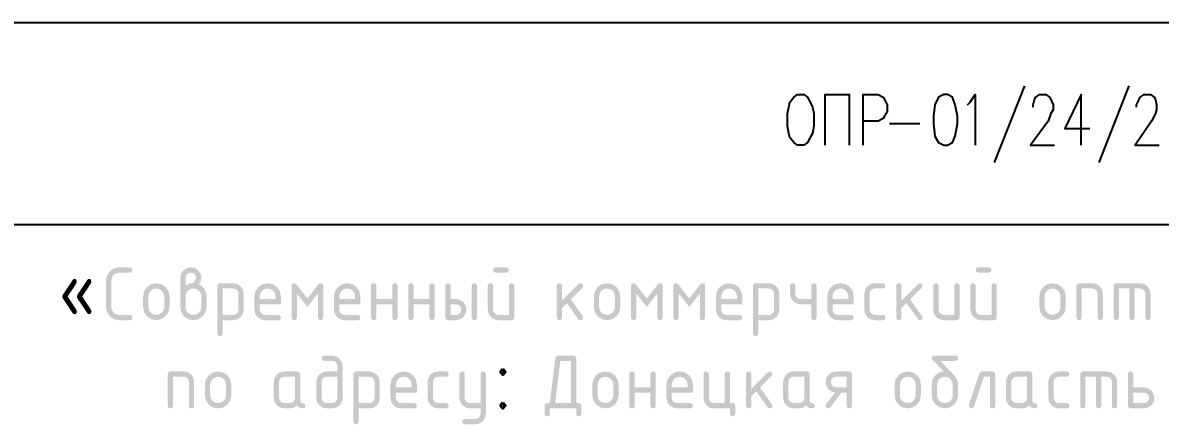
# Model space of a CAD drawing. Header units: millimetres. Extents: x 0 to 420, y 0 to 297.
# Drawn here: x 337.87 to 376.08, y 25.55 to 39.03 of the extents above; entities that cross this region are included whole.
import ezdxf

# ---------------------------------------------------------------- set-up
doc = ezdxf.new("R2010")
doc.units = ezdxf.units.MM
doc.layers.get('0').update_dxf_attribs({"linetype": 'CONTINUOUS'})
doc.styles.get("Standard").update_dxf_attribs({"font": 'STANDARD'})

msp = doc.modelspace()

# ---------------------------------------------------------------- hatches: boundary and pattern name
at = {"true_color": 0x000007}
for points in [[(341.462755, 30.814858), (341.529246, 30.792603), (341.551501, 30.726113), (341.529246, 30.659416), (341.462755, 30.637367), (341.107773, 30.637367), (340.973414, 30.604363), (340.877916, 30.505627), (340.842087, 30.37113), (340.842087, 29.484225), (340.861517, 29.382181), (340.919808, 29.29626), (341.005522, 29.237969), (341.107773, 29.218539), (341.462755, 29.218539), (341.529246, 29.196284), (341.551501, 29.129793), (341.529246, 29.063096), (341.462755, 29.041048), (341.107773, 29.041048), (340.937103, 29.073363), (340.794131, 29.170583), (340.696911, 29.313555), (340.664596, 29.484225), (340.664596, 30.37113), (340.696911, 30.541387), (340.794131, 30.684772), (340.937103, 30.782268), (341.107773, 30.814858)], [(347.430452, 29.484225), (347.07602, 29.938426), (347.07602, 29.129793), (347.053765, 29.063096), (346.987275, 29.041048), (346.920578, 29.063096), (346.898529, 29.129793), (346.898529, 30.193639), (346.920578, 30.260129), (346.987275, 30.282384), (347.031441, 30.268328), (347.07602, 30.22616), (347.430452, 29.771959), (347.785434, 30.22616), (347.829325, 30.268328), (347.873629, 30.282384), (347.940119, 30.260129), (347.962374, 30.193639), (347.962374, 29.129793), (347.940119, 29.063096), (347.873629, 29.041048), (347.807414, 29.063096), (347.785434, 29.129793), (347.785434, 29.938426)], [(349.749286, 29.57297), (349.749286, 29.129793), (349.72703, 29.063096), (349.66054, 29.041048), (349.593843, 29.063096), (349.571794, 29.129793), (349.571794, 30.193639), (349.593843, 30.260129), (349.66054, 30.282384), (349.72703, 30.260129), (349.749286, 30.193639), (349.749286, 29.750462), (350.281208, 29.750462), (350.281208, 30.193639), (350.303257, 30.260129), (350.369954, 30.282384), (350.436444, 30.260129), (350.4587, 30.193639), (350.4587, 29.129793), (350.436444, 29.063096), (350.369954, 29.041048), (350.303257, 29.063096), (350.281208, 29.129793), (350.281208, 29.57297)], [(350.996072, 29.57297), (350.996072, 29.129793), (350.973817, 29.063096), (350.907327, 29.041048), (350.84063, 29.063096), (350.818581, 29.129793), (350.818581, 30.193639), (350.84063, 30.260129), (350.907327, 30.282384), (350.973817, 30.260129), (350.996072, 30.193639), (350.996072, 29.750462), (351.527995, 29.750462), (351.527995, 30.193639), (351.550044, 30.260129), (351.616741, 30.282384), (351.683231, 30.260129), (351.705486, 30.193639), (351.705486, 29.129793), (351.683231, 29.063096), (351.616741, 29.041048), (351.550044, 29.063096), (351.527995, 29.129793), (351.527995, 29.57297)], [(355.985983, 29.699199), (356.543262, 30.257028), (356.606652, 30.282384), (356.673142, 30.260129), (356.695397, 30.193639), (356.668388, 30.131903), (356.278679, 29.742193), (356.677758, 29.181056), (356.695397, 29.12814), (356.673142, 29.062683), (356.606652, 29.041048), (356.564346, 29.05028), (356.532789, 29.07853), (356.150797, 29.614863), (355.985983, 29.449498), (355.985983, 29.129793), (355.963728, 29.063096), (355.897238, 29.041048), (355.830541, 29.063096), (355.808492, 29.129793), (355.808492, 30.193639), (355.830541, 30.260129), (355.897238, 30.282384), (355.963728, 30.260129), (355.985983, 30.193639)], [(358.833988, 29.484225), (358.479557, 29.938426), (358.479557, 29.129793), (358.457301, 29.063096), (358.390811, 29.041048), (358.324114, 29.063096), (358.302065, 29.129793), (358.302065, 30.193639), (358.324114, 30.260129), (358.390811, 30.282384), (358.434977, 30.268328), (358.479557, 30.22616), (358.833988, 29.771959), (359.188971, 30.22616), (359.232861, 30.268328), (359.277165, 30.282384), (359.343655, 30.260129), (359.365911, 30.193639), (359.365911, 29.129793), (359.343655, 29.063096), (359.277165, 29.041048), (359.21095, 29.063096), (359.188971, 29.129793), (359.188971, 29.938426)], [(360.260467, 29.484225), (359.906035, 29.938426), (359.906035, 29.129793), (359.88378, 29.063096), (359.81729, 29.041048), (359.750593, 29.063096), (359.728544, 29.129793), (359.728544, 30.193639), (359.750593, 30.260129), (359.81729, 30.282384), (359.861456, 30.268328), (359.906035, 30.22616), (360.260467, 29.771959), (360.615449, 30.22616), (360.65934, 30.268328), (360.703644, 30.282384), (360.770134, 30.260129), (360.792389, 30.193639), (360.792389, 29.129793), (360.770134, 29.063096), (360.703644, 29.041048), (360.637429, 29.063096), (360.615449, 29.129793), (360.615449, 29.938426)], [(364.535501, 30.193639), (364.535501, 29.129793), (364.513246, 29.063096), (364.446756, 29.041048), (364.380059, 29.063096), (364.35801, 29.129793), (364.35801, 29.57297), (364.003027, 29.57297), (363.86736, 29.598326), (363.752776, 29.674945), (363.674641, 29.787806), (363.648596, 29.921338), (363.648596, 30.193639), (363.670645, 30.260129), (363.737342, 30.282384), (363.803832, 30.260129), (363.826087, 30.193639), (363.826087, 29.927953), (363.839041, 29.860222), (363.878453, 29.802827), (363.935572, 29.763415), (364.003027, 29.750462), (364.35801, 29.750462), (364.35801, 30.193639), (364.380059, 30.260129), (364.446756, 30.282384), (364.513246, 30.260129)], [(366.319661, 29.927953), (366.319661, 29.39603), (366.332614, 29.3283), (366.372026, 29.270904), (366.429146, 29.231492), (366.496601, 29.218539), (366.762838, 29.218539), (366.829328, 29.196284), (366.851583, 29.129793), (366.829328, 29.063096), (366.762838, 29.041048), (366.496601, 29.041048), (366.359072, 29.066679), (366.244695, 29.143574), (366.167801, 29.25802), (366.142169, 29.39603), (366.142169, 29.927953), (366.167801, 30.065206), (366.244695, 30.179307), (366.359072, 30.256477), (366.496601, 30.282384), (366.762838, 30.282384), (366.829328, 30.260129), (366.851583, 30.193639), (366.829328, 30.127424), (366.762838, 30.105444), (366.496601, 30.105444), (366.427974, 30.092353), (366.370924, 30.05363), (366.332476, 29.996166)], [(367.38952, 29.699199), (367.946798, 30.257028), (368.010188, 30.282384), (368.076678, 30.260129), (368.098934, 30.193639), (368.071924, 30.131903), (367.682215, 29.742193), (368.081295, 29.181056), (368.098934, 29.12814), (368.076678, 29.062683), (368.010188, 29.041048), (367.967882, 29.05028), (367.936325, 29.07853), (367.554333, 29.614863), (367.38952, 29.449498), (367.38952, 29.129793), (367.367264, 29.063096), (367.300774, 29.041048), (367.234077, 29.063096), (367.212028, 29.129793), (367.212028, 30.193639), (367.234077, 30.260129), (367.300774, 30.282384), (367.367264, 30.260129), (367.38952, 30.193639)], [(369.34572, 30.193639), (369.34572, 29.129793), (369.323465, 29.063096), (369.256975, 29.041048), (368.813246, 29.041048), (368.675718, 29.066679), (368.561341, 29.143574), (368.484446, 29.25802), (368.458815, 29.39603), (368.458815, 30.193639), (368.480864, 30.260129), (368.547561, 30.282384), (368.614051, 30.260129), (368.636306, 30.193639), (368.636306, 29.39603), (368.64926, 29.3283), (368.688672, 29.270904), (368.745791, 29.231492), (368.813246, 29.218539), (369.168229, 29.218539), (369.168229, 30.193639), (369.190278, 30.260129), (369.256975, 30.282384), (369.323465, 30.260129)], [(373.269034, 29.129793), (373.269034, 30.193639), (373.291083, 30.260129), (373.35778, 30.282384), (373.800957, 30.282384), (373.937382, 30.256408), (374.052311, 30.178756), (374.129963, 30.06431), (374.155939, 29.927953), (374.155939, 29.129793), (374.133684, 29.063096), (374.067194, 29.041048), (374.000497, 29.063096), (373.978448, 29.129793), (373.978448, 29.927953), (373.965632, 29.996855), (373.927185, 30.054181), (373.870065, 30.092628), (373.800957, 30.105444), (373.446525, 30.105444), (373.446525, 29.129793), (373.42427, 29.063096), (373.35778, 29.041048), (373.291083, 29.063096)], [(374.604566, 30.282384), (375.402726, 30.282384), (375.539083, 30.256408), (375.653529, 30.178756), (375.731181, 30.06431), (375.757157, 29.927953), (375.757157, 29.129793), (375.734902, 29.063096), (375.668412, 29.041048), (375.601715, 29.063096), (375.579666, 29.129793), (375.579666, 29.927953), (375.56685, 29.996855), (375.528403, 30.054181), (375.471352, 30.092628), (375.402726, 30.105444), (375.225235, 30.105444), (375.225235, 29.129793), (375.202979, 29.063096), (375.136489, 29.041048), (375.069792, 29.063096), (375.047743, 29.129793), (375.047743, 30.105444), (374.693312, 30.105444), (374.693312, 29.129793), (374.671057, 29.063096), (374.604566, 29.041048), (374.537869, 29.063096), (374.515821, 29.129793), (374.515821, 30.193639), (374.537869, 30.260129)], [(342.738994, 26.166333), (342.738994, 27.230178), (342.761043, 27.296669), (342.82774, 27.318924), (343.270917, 27.318924), (343.407343, 27.292948), (343.522271, 27.215296), (343.599924, 27.100849), (343.6259, 26.964493), (343.6259, 26.166333), (343.603644, 26.099636), (343.537154, 26.077587), (343.470457, 26.099636), (343.448408, 26.166333), (343.448408, 26.964493), (343.435593, 27.033395), (343.397145, 27.090721), (343.340026, 27.129168), (343.270917, 27.141984), (342.916486, 27.141984), (342.916486, 26.166333), (342.89423, 26.099636), (342.82774, 26.077587), (342.761043, 26.099636)], [(351.646757, 26.964493), (351.646757, 26.43257), (351.65971, 26.364839), (351.699122, 26.307444), (351.756242, 26.268032), (351.823697, 26.255079), (352.089934, 26.255079), (352.156424, 26.232823), (352.178679, 26.166333), (352.156424, 26.099636), (352.089934, 26.077587), (351.823697, 26.077587), (351.686168, 26.103219), (351.571791, 26.180113), (351.494897, 26.294559), (351.469265, 26.43257), (351.469265, 26.964493), (351.494897, 27.101745), (351.571791, 27.215847), (351.686168, 27.293017), (351.823697, 27.318924), (352.089934, 27.318924), (352.156424, 27.296669), (352.178679, 27.230178), (352.156424, 27.163964), (352.089934, 27.141984), (351.823697, 27.141984), (351.75507, 27.128893), (351.69802, 27.09017), (351.659572, 27.032706)], [(353.248538, 25.89734), (353.248538, 26.077587), (352.893556, 26.077587), (352.756028, 26.103288), (352.64165, 26.180664), (352.564756, 26.295248), (352.539124, 26.43257), (352.539124, 27.230178), (352.561173, 27.296669), (352.62787, 27.318924), (352.69436, 27.296669), (352.716616, 27.230178), (352.716616, 26.43257), (352.729569, 26.364839), (352.768981, 26.307444), (352.826101, 26.268032), (352.893556, 26.255079), (353.248538, 26.255079), (353.248538, 27.230178), (353.270587, 27.296669), (353.337284, 27.318924), (353.403774, 27.296669), (353.42603, 27.230178), (353.42603, 25.900096), (353.400467, 25.763739), (353.324055, 25.649293), (353.210849, 25.571641), (353.074906, 25.545664), (352.716616, 25.545664), (352.649919, 25.56792), (352.62787, 25.63441), (352.654328, 25.696146), (352.716616, 25.722605), (353.071047, 25.722605), (353.140156, 25.735283), (353.197275, 25.772765), (353.235723, 25.828851)], [(358.424861, 26.60951), (358.424861, 26.166333), (358.402606, 26.099636), (358.336115, 26.077587), (358.269418, 26.099636), (358.24737, 26.166333), (358.24737, 27.230178), (358.269418, 27.296669), (358.336115, 27.318924), (358.402606, 27.296669), (358.424861, 27.230178), (358.424861, 26.787001), (358.956784, 26.787001), (358.956784, 27.230178), (358.978832, 27.296669), (359.045529, 27.318924), (359.11202, 27.296669), (359.134275, 27.230178), (359.134275, 26.166333), (359.11202, 26.099636), (359.045529, 26.077587), (358.978832, 26.099636), (358.956784, 26.166333), (358.956784, 26.60951)], [(361.716043, 26.255079), (361.782533, 26.232823), (361.804788, 26.166333), (361.804788, 25.900096), (361.782533, 25.833606), (361.716043, 25.81135), (361.649828, 25.833606), (361.627848, 25.900096), (361.627848, 26.077587), (361.095374, 26.077587), (360.957846, 26.103288), (360.843469, 26.180664), (360.766574, 26.295248), (360.740943, 26.43257), (360.740943, 27.230178), (360.762992, 27.296669), (360.829689, 27.318924), (360.896179, 27.296669), (360.918434, 27.230178), (360.918434, 26.43257), (360.931388, 26.364839), (360.9708, 26.307444), (361.027919, 26.268032), (361.095374, 26.255079), (361.450357, 26.255079), (361.450357, 27.230178), (361.472406, 27.296669), (361.539103, 27.318924), (361.605593, 27.296669), (361.627848, 27.230178), (361.627848, 26.255079)], [(362.344913, 26.735738), (362.902192, 27.293568), (362.965581, 27.318924), (363.032072, 27.296669), (363.054327, 27.230178), (363.027318, 27.168442), (362.637608, 26.778733), (363.036688, 26.217596), (363.054327, 26.164679), (363.032072, 26.099222), (362.965581, 26.077587), (362.923276, 26.08682), (362.891719, 26.11507), (362.509726, 26.651402), (362.344913, 26.486038), (362.344913, 26.166333), (362.322658, 26.099636), (362.256167, 26.077587), (362.18947, 26.099636), (362.167422, 26.166333), (362.167422, 27.230178), (362.18947, 27.296669), (362.256167, 27.318924), (362.322658, 27.296669), (362.344913, 27.230178)], [(370.094083, 27.318924), (370.449066, 27.318924), (370.515556, 27.296669), (370.537811, 27.230178), (370.537811, 26.166333), (370.515556, 26.099636), (370.449066, 26.077587), (370.382369, 26.099636), (370.36032, 26.166333), (370.36032, 27.141984), (370.157473, 27.141984), (369.822885, 26.138221), (369.79181, 26.092608), (369.739652, 26.077587), (369.672955, 26.09998), (369.650906, 26.167435), (369.654765, 26.194445), (370.005337, 27.246715), (370.039582, 27.300803)], [(372.501663, 26.964493), (372.501663, 26.43257), (372.514616, 26.364839), (372.554028, 26.307444), (372.611148, 26.268032), (372.678603, 26.255079), (372.94484, 26.255079), (373.01133, 26.232823), (373.033585, 26.166333), (373.01133, 26.099636), (372.94484, 26.077587), (372.678603, 26.077587), (372.541075, 26.103219), (372.426697, 26.180113), (372.349803, 26.294559), (372.324171, 26.43257), (372.324171, 26.964493), (372.349803, 27.101745), (372.426697, 27.215847), (372.541075, 27.293017), (372.678603, 27.318924), (372.94484, 27.318924), (373.01133, 27.296669), (373.033585, 27.230178), (373.01133, 27.163964), (372.94484, 27.141984), (372.678603, 27.141984), (372.609976, 27.128893), (372.552926, 27.09017), (372.514478, 27.032706)], [(373.482776, 27.318924), (374.280936, 27.318924), (374.417293, 27.292948), (374.531739, 27.215296), (374.609391, 27.100849), (374.635367, 26.964493), (374.635367, 26.166333), (374.613112, 26.099636), (374.546622, 26.077587), (374.479925, 26.099636), (374.457876, 26.166333), (374.457876, 26.964493), (374.44506, 27.033395), (374.406613, 27.090721), (374.349562, 27.129168), (374.280936, 27.141984), (374.103444, 27.141984), (374.103444, 26.166333), (374.081189, 26.099636), (374.014699, 26.077587), (373.948002, 26.099636), (373.925953, 26.166333), (373.925953, 27.141984), (373.571522, 27.141984), (373.571522, 26.166333), (373.549266, 26.099636), (373.482776, 26.077587), (373.416079, 26.099636), (373.39403, 26.166333), (373.39403, 27.230178), (373.416079, 27.296669)]]:
    msp.add_hatch(color=0, dxfattribs=at).paths.add_polyline_path(points, flags=0)
h = msp.add_hatch(color=0, dxfattribs=at)
h.paths.add_polyline_path([(343.33566, 30.193639), (343.443561, 30.260129), (343.542366, 30.282384), (343.595214, 30.297749), (343.644341, 30.34412), (343.678585, 30.401998), (343.690092, 30.459876), (343.677276, 30.528984), (343.638829, 30.586104), (343.581709, 30.624551), (343.5126, 30.637367), (343.443974, 30.624276), (343.386923, 30.585553), (343.348476, 30.528089), (343.33566, 30.459876)], flags=0)
h.paths.add_polyline_path([(343.778837, 30.246004), (343.88846, 30.179789), (343.972865, 30.083396), (344.026953, 29.966469), (344.045074, 29.839207), (344.045074, 29.484225), (344.012484, 29.313072), (343.914988, 29.170032), (343.771603, 29.073294), (343.601346, 29.041048), (343.430194, 29.073363), (343.287153, 29.170583), (343.190415, 29.313555), (343.158169, 29.484225), (343.158169, 30.459876), (343.183869, 30.597404), (343.261246, 30.711781), (343.375761, 30.788951), (343.5126, 30.814858), (343.650129, 30.788882), (343.764506, 30.71123), (343.841676, 30.596301), (343.867583, 30.459876), (343.845328, 30.339091)], flags=0)
h.paths.add_polyline_path([(343.867583, 29.484225), (343.867583, 29.839207), (343.848153, 29.941251), (343.789862, 30.027172), (343.703872, 30.085738), (343.601346, 30.105444), (343.498407, 30.085738), (343.41283, 30.027172), (343.354815, 29.941251), (343.33566, 29.839207), (343.33566, 29.484225), (343.354815, 29.381285), (343.41283, 29.295709), (343.498407, 29.237694), (343.601346, 29.218539), (343.703872, 29.237969), (343.789862, 29.29626), (343.848153, 29.382181)], flags=0)
h = msp.add_hatch(color=0, dxfattribs=at)
h.paths.add_polyline_path([(354.378752, 30.193639), (354.378752, 29.129793), (354.356496, 29.063096), (354.290006, 29.041048), (353.846278, 29.041048), (353.70875, 29.066679), (353.594372, 29.143574), (353.517478, 29.25802), (353.491846, 29.39603), (353.491846, 30.193639), (353.513895, 30.260129), (353.580592, 30.282384), (353.647082, 30.260129), (353.669338, 30.193639), (353.669338, 29.39603), (353.682291, 29.3283), (353.721703, 29.270904), (353.778823, 29.231492), (353.846278, 29.218539), (354.20126, 29.218539), (354.20126, 30.193639), (354.223309, 30.260129), (354.290006, 30.282384), (354.356496, 30.260129)], flags=0)
h.paths.add_polyline_path([(354.110861, 30.637367), (353.757532, 30.637367), (353.691317, 30.659416), (353.669338, 30.726113), (353.691317, 30.792603), (353.757532, 30.814858), (354.110861, 30.814858), (354.177351, 30.792603), (354.199607, 30.726113), (354.177351, 30.659416)], flags=0)
h = msp.add_hatch(color=0, dxfattribs=at)
h.paths.add_polyline_path([(370.592507, 30.193639), (370.592507, 29.129793), (370.570252, 29.063096), (370.503761, 29.041048), (370.060033, 29.041048), (369.922505, 29.066679), (369.808128, 29.143574), (369.731233, 29.25802), (369.705602, 29.39603), (369.705602, 30.193639), (369.72765, 30.260129), (369.794347, 30.282384), (369.860838, 30.260129), (369.883093, 30.193639), (369.883093, 29.39603), (369.896046, 29.3283), (369.935458, 29.270904), (369.992578, 29.231492), (370.060033, 29.218539), (370.415016, 29.218539), (370.415016, 30.193639), (370.437064, 30.260129), (370.503761, 30.282384), (370.570252, 30.260129)], flags=0)
h.paths.add_polyline_path([(370.324616, 30.637367), (369.971287, 30.637367), (369.905073, 30.659416), (369.883093, 30.726113), (369.905073, 30.792603), (369.971287, 30.814858), (370.324616, 30.814858), (370.391107, 30.792603), (370.413362, 30.726113), (370.391107, 30.659416)], flags=0)
h = msp.add_hatch(color=0, dxfattribs=at)
h.paths.add_polyline_path([(341.911382, 29.484225), (341.911382, 29.839207), (341.943697, 30.009464), (342.040918, 30.152849), (342.183889, 30.249863), (342.354559, 30.282384), (342.526676, 30.250207), (342.669855, 30.153951), (342.766111, 30.011255), (342.798288, 29.839207), (342.798288, 29.484225), (342.765697, 29.313555), (342.668201, 29.170583), (342.524816, 29.073363), (342.354559, 29.041048), (342.183889, 29.073363), (342.040918, 29.170583), (341.943697, 29.313555)], flags=0)
h.paths.add_polyline_path([(342.620796, 29.484225), (342.620796, 29.839207), (342.60109, 29.941251), (342.542524, 30.027172), (342.456603, 30.085738), (342.354559, 30.105444), (342.252309, 30.085738), (342.166595, 30.027172), (342.108304, 29.941251), (342.088874, 29.839207), (342.088874, 29.484225), (342.108028, 29.381285), (342.166044, 29.295709), (342.25162, 29.237694), (342.354559, 29.218539), (342.456603, 29.237969), (342.542524, 29.29626), (342.60109, 29.382181)], flags=0)
h = msp.add_hatch(color=0, dxfattribs=at)
h.paths.add_polyline_path([(344.404956, 30.193639), (344.427004, 30.260129), (344.493701, 30.282384), (344.936878, 30.282384), (345.074407, 30.256477), (345.188784, 30.179307), (345.265954, 30.065206), (345.291861, 29.927953), (345.291861, 29.39603), (345.265954, 29.258709), (345.188784, 29.144125), (345.074407, 29.066748), (344.936878, 29.041048), (344.582447, 29.041048), (344.582447, 28.59787), (344.560192, 28.53138), (344.493701, 28.509125), (344.427004, 28.53138), (344.404956, 28.59787)], flags=0)
h.paths.add_polyline_path([(344.582447, 30.105444), (344.582447, 29.218539), (344.936878, 29.218539), (345.005091, 29.231355), (345.062555, 29.269802), (345.101278, 29.327128), (345.11437, 29.39603), (345.11437, 29.927953), (345.101554, 29.996855), (345.063107, 30.054181), (345.005987, 30.092628), (344.936878, 30.105444)], flags=0)
h = msp.add_hatch(color=0, dxfattribs=at)
h.paths.add_polyline_path([(346.094919, 30.105444), (345.992669, 30.085738), (345.906955, 30.027172), (345.848664, 29.941251), (345.829234, 29.839207), (345.829234, 29.750462), (346.361156, 29.750462), (346.361156, 29.839207), (346.34145, 29.941251), (346.282884, 30.027172), (346.196963, 30.085738)], flags=0)
h.paths.add_polyline_path([(345.829234, 29.57297), (345.829234, 29.39603), (345.842187, 29.3283), (345.881599, 29.270904), (345.938719, 29.231492), (346.006174, 29.218539), (346.449902, 29.218539), (346.516392, 29.196284), (346.538648, 29.129793), (346.516392, 29.063096), (346.449902, 29.041048), (346.006174, 29.041048), (345.868645, 29.066679), (345.754268, 29.143574), (345.677374, 29.25802), (345.651742, 29.39603), (345.651742, 29.839207), (345.684057, 30.009464), (345.781278, 30.152849), (345.924249, 30.249863), (346.094919, 30.282384), (346.267036, 30.250207), (346.410215, 30.153951), (346.50647, 30.011255), (346.538648, 29.839207), (346.538648, 29.57297)], flags=0)
h = msp.add_hatch(color=0, dxfattribs=at)
h.paths.add_polyline_path([(348.768185, 30.105444), (348.665934, 30.085738), (348.58022, 30.027172), (348.521929, 29.941251), (348.502499, 29.839207), (348.502499, 29.750462), (349.034422, 29.750462), (349.034422, 29.839207), (349.014716, 29.941251), (348.956149, 30.027172), (348.870228, 30.085738)], flags=0)
h.paths.add_polyline_path([(348.502499, 29.57297), (348.502499, 29.39603), (348.515453, 29.3283), (348.554864, 29.270904), (348.611984, 29.231492), (348.679439, 29.218539), (349.123167, 29.218539), (349.189658, 29.196284), (349.211913, 29.129793), (349.189658, 29.063096), (349.123167, 29.041048), (348.679439, 29.041048), (348.541911, 29.066679), (348.427534, 29.143574), (348.350639, 29.25802), (348.325008, 29.39603), (348.325008, 29.839207), (348.357323, 30.009464), (348.454543, 30.152849), (348.597515, 30.249863), (348.768185, 30.282384), (348.940302, 30.250207), (349.08348, 30.153951), (349.179736, 30.011255), (349.211913, 29.839207), (349.211913, 29.57297)], flags=0)
h = msp.add_hatch(color=0, dxfattribs=at)
h.paths.add_polyline_path([(352.774782, 29.39603), (352.748875, 29.25802), (352.671704, 29.143574), (352.557327, 29.066679), (352.419799, 29.041048), (352.154113, 29.041048), (352.087416, 29.063096), (352.065368, 29.129793), (352.065368, 30.193639), (352.087416, 30.260129), (352.154113, 30.282384), (352.220604, 30.260129), (352.242859, 30.193639), (352.242859, 29.750462), (352.419799, 29.750462), (352.557327, 29.724554), (352.671704, 29.647384), (352.748875, 29.533283)], flags=0)
h.paths.add_polyline_path([(352.59729, 29.39603), (352.584475, 29.464656), (352.546027, 29.521707), (352.488908, 29.560155), (352.419799, 29.57297), (352.242859, 29.57297), (352.242859, 29.218539), (352.419799, 29.218539), (352.488012, 29.231355), (352.545476, 29.269802), (352.584199, 29.327128)], flags=0)
h.paths.add_polyline_path([(352.952273, 30.193639), (352.974253, 30.260129), (353.040467, 30.282384), (353.106958, 30.260129), (353.129213, 30.193639), (353.129213, 29.129793), (353.106958, 29.063096), (353.040467, 29.041048), (352.974253, 29.063096), (352.952273, 29.129793)], flags=0)
h = msp.add_hatch(color=0, dxfattribs=at)
h.paths.add_polyline_path([(357.055279, 29.484225), (357.055279, 29.839207), (357.087594, 30.009464), (357.184814, 30.152849), (357.327786, 30.249863), (357.498456, 30.282384), (357.670573, 30.250207), (357.813751, 30.153951), (357.910007, 30.011255), (357.942184, 29.839207), (357.942184, 29.484225), (357.909593, 29.313555), (357.812097, 29.170583), (357.668712, 29.073363), (357.498456, 29.041048), (357.327786, 29.073363), (357.184814, 29.170583), (357.087594, 29.313555)], flags=0)
h.paths.add_polyline_path([(357.764693, 29.484225), (357.764693, 29.839207), (357.744987, 29.941251), (357.68642, 30.027172), (357.600499, 30.085738), (357.498456, 30.105444), (357.396205, 30.085738), (357.310491, 30.027172), (357.2522, 29.941251), (357.23277, 29.839207), (357.23277, 29.484225), (357.251925, 29.381285), (357.30994, 29.295709), (357.395516, 29.237694), (357.498456, 29.218539), (357.600499, 29.237969), (357.68642, 29.29626), (357.744987, 29.382181)], flags=0)
h = msp.add_hatch(color=0, dxfattribs=at)
h.paths.add_polyline_path([(361.5982, 30.105444), (361.495949, 30.085738), (361.410235, 30.027172), (361.351944, 29.941251), (361.332514, 29.839207), (361.332514, 29.750462), (361.864437, 29.750462), (361.864437, 29.839207), (361.844731, 29.941251), (361.786164, 30.027172), (361.700244, 30.085738)], flags=0)
h.paths.add_polyline_path([(361.332514, 29.57297), (361.332514, 29.39603), (361.345468, 29.3283), (361.384879, 29.270904), (361.441999, 29.231492), (361.509454, 29.218539), (361.953182, 29.218539), (362.019673, 29.196284), (362.041928, 29.129793), (362.019673, 29.063096), (361.953182, 29.041048), (361.509454, 29.041048), (361.371926, 29.066679), (361.257549, 29.143574), (361.180654, 29.25802), (361.155023, 29.39603), (361.155023, 29.839207), (361.187338, 30.009464), (361.284558, 30.152849), (361.42753, 30.249863), (361.5982, 30.282384), (361.770317, 30.250207), (361.913495, 30.153951), (362.009751, 30.011255), (362.041928, 29.839207), (362.041928, 29.57297)], flags=0)
h = msp.add_hatch(color=0, dxfattribs=at)
h.paths.add_polyline_path([(362.401809, 30.193639), (362.423858, 30.260129), (362.490555, 30.282384), (362.933732, 30.282384), (363.07126, 30.256477), (363.185637, 30.179307), (363.262808, 30.065206), (363.288715, 29.927953), (363.288715, 29.39603), (363.262808, 29.258709), (363.185637, 29.144125), (363.07126, 29.066748), (362.933732, 29.041048), (362.579301, 29.041048), (362.579301, 28.59787), (362.557045, 28.53138), (362.490555, 28.509125), (362.423858, 28.53138), (362.401809, 28.59787)], flags=0)
h.paths.add_polyline_path([(362.579301, 30.105444), (362.579301, 29.218539), (362.933732, 29.218539), (363.001945, 29.231355), (363.059409, 29.269802), (363.098132, 29.327128), (363.111223, 29.39603), (363.111223, 29.927953), (363.098408, 29.996855), (363.05996, 30.054181), (363.002841, 30.092628), (362.933732, 30.105444)], flags=0)
h = msp.add_hatch(color=0, dxfattribs=at)
h.paths.add_polyline_path([(365.33856, 30.105444), (365.236309, 30.085738), (365.150595, 30.027172), (365.092304, 29.941251), (365.072874, 29.839207), (365.072874, 29.750462), (365.604797, 29.750462), (365.604797, 29.839207), (365.585091, 29.941251), (365.526524, 30.027172), (365.440603, 30.085738)], flags=0)
h.paths.add_polyline_path([(365.072874, 29.57297), (365.072874, 29.39603), (365.085827, 29.3283), (365.125239, 29.270904), (365.182359, 29.231492), (365.249814, 29.218539), (365.693542, 29.218539), (365.760033, 29.196284), (365.782288, 29.129793), (365.760033, 29.063096), (365.693542, 29.041048), (365.249814, 29.041048), (365.112286, 29.066679), (364.997909, 29.143574), (364.921014, 29.25802), (364.895383, 29.39603), (364.895383, 29.839207), (364.927698, 30.009464), (365.024918, 30.152849), (365.16789, 30.249863), (365.33856, 30.282384), (365.510677, 30.250207), (365.653855, 30.153951), (365.750111, 30.011255), (365.782288, 29.839207), (365.782288, 29.57297)], flags=0)
h = msp.add_hatch(color=0, dxfattribs=at)
h.paths.add_polyline_path([(372.022247, 29.484225), (372.022247, 29.839207), (372.054562, 30.009464), (372.151783, 30.152849), (372.294754, 30.249863), (372.465424, 30.282384), (372.637541, 30.250207), (372.780719, 30.153951), (372.876975, 30.011255), (372.909153, 29.839207), (372.909153, 29.484225), (372.876562, 29.313555), (372.779066, 29.170583), (372.635681, 29.073363), (372.465424, 29.041048), (372.294754, 29.073363), (372.151783, 29.170583), (372.054562, 29.313555)], flags=0)
h.paths.add_polyline_path([(372.731661, 29.484225), (372.731661, 29.839207), (372.711955, 29.941251), (372.653389, 30.027172), (372.567468, 30.085738), (372.465424, 30.105444), (372.363174, 30.085738), (372.27746, 30.027172), (372.219169, 29.941251), (372.199739, 29.839207), (372.199739, 29.484225), (372.218893, 29.381285), (372.276909, 29.295709), (372.362485, 29.237694), (372.465424, 29.218539), (372.567468, 29.237969), (372.653389, 29.29626), (372.711955, 29.382181)], flags=0)
h = msp.add_hatch(color=0, dxfattribs=at)
h.paths.add_polyline_path([(348.615811, 27.496415), (348.615811, 26.43257), (348.589835, 26.294559), (348.512182, 26.180113), (348.397254, 26.103219), (348.260828, 26.077587), (348.083337, 26.077587), (347.945809, 26.103288), (347.831431, 26.180664), (347.754537, 26.295248), (347.728905, 26.43257), (347.728905, 26.964493), (347.754606, 27.101745), (347.831983, 27.215847), (347.946498, 27.293017), (348.083337, 27.318924), (348.438319, 27.318924), (348.438319, 27.496415), (348.425504, 27.565524), (348.387056, 27.622644), (348.329937, 27.661091), (348.260828, 27.673907), (347.994591, 27.673907), (347.928376, 27.695955), (347.906397, 27.762652), (347.928376, 27.829143), (347.994591, 27.851398), (348.260828, 27.851398), (348.398356, 27.825422), (348.512733, 27.74777), (348.589904, 27.632841)], flags=0)
h.paths.add_polyline_path([(348.438319, 26.43257), (348.438319, 27.141984), (348.083337, 27.141984), (348.01471, 27.128893), (347.95766, 27.09017), (347.919212, 27.032706), (347.906397, 26.964493), (347.906397, 26.43257), (347.91935, 26.364839), (347.958762, 26.307444), (348.015882, 26.268032), (348.083337, 26.255079), (348.260828, 26.255079), (348.329041, 26.267894), (348.386505, 26.306342), (348.425228, 26.363668)], flags=0)
h = msp.add_hatch(color=0, dxfattribs=at)
h.paths.add_polyline_path([(356.461022, 26.255079), (356.53709, 26.253563), (356.576777, 26.249566), (356.622942, 26.220559), (356.638514, 26.166333), (356.638514, 25.900096), (356.616258, 25.833606), (356.549768, 25.81135), (356.483071, 25.833606), (356.461022, 25.900096), (356.461022, 26.077587), (355.574668, 26.077587), (355.574668, 25.900096), (355.552413, 25.833606), (355.485922, 25.81135), (355.419225, 25.833606), (355.397177, 25.900096), (355.397177, 26.166333), (355.412542, 26.220559), (355.458913, 26.249566), (355.498187, 26.253563), (355.573014, 26.255079), (355.762632, 27.767613), (355.787024, 27.830383), (355.840354, 27.851398), (356.372277, 27.851398), (356.438767, 27.829143), (356.461022, 27.762652)], flags=0)
h.paths.add_polyline_path([(356.284082, 26.255079), (356.284082, 27.673907), (355.929099, 27.673907), (355.751608, 26.255079)], flags=0)
h = msp.add_hatch(color=0, dxfattribs=at)
h.paths.add_polyline_path([(369.291025, 26.875747), (369.291025, 26.520764), (369.258434, 26.350094), (369.160938, 26.207123), (369.017553, 26.109902), (368.847296, 26.077587), (368.676626, 26.109902), (368.533655, 26.207123), (368.436434, 26.350094), (368.404119, 26.520764), (368.404119, 26.875747), (368.418485, 27.000399), (368.461584, 27.107326), (368.533414, 27.19658), (368.633976, 27.268212), (368.725753, 27.306177), (368.810916, 27.318924), (368.421207, 27.708633), (368.404119, 27.760999), (368.426168, 27.828729), (368.492865, 27.851398), (369.203382, 27.851398), (369.269872, 27.829143), (369.292127, 27.762652), (369.269872, 27.695955), (369.203382, 27.673907), (368.699571, 27.673907), (369.145504, 27.204822), (369.254645, 27.045659)], flags=0)
h.paths.add_polyline_path([(369.113533, 26.520764), (369.113533, 26.875747), (369.093827, 26.977791), (369.035261, 27.063711), (368.94934, 27.122278), (368.847296, 27.141984), (368.745046, 27.122278), (368.659332, 27.063711), (368.601041, 26.977791), (368.581611, 26.875747), (368.581611, 26.520764), (368.600765, 26.417825), (368.658781, 26.332249), (368.744357, 26.274233), (368.847296, 26.255079), (368.94934, 26.274509), (369.035261, 26.3328), (369.093827, 26.418721)], flags=0)
h = msp.add_hatch(color=0, dxfattribs=at)
h.paths.add_polyline_path([(343.985781, 26.520764), (343.985781, 26.875747), (344.018096, 27.046004), (344.115317, 27.189388), (344.258288, 27.286402), (344.428958, 27.318924), (344.601075, 27.286747), (344.744253, 27.190491), (344.840509, 27.047795), (344.872686, 26.875747), (344.872686, 26.520764), (344.840096, 26.350094), (344.7426, 26.207123), (344.599215, 26.109902), (344.428958, 26.077587), (344.258288, 26.109902), (344.115317, 26.207123), (344.018096, 26.350094)], flags=0)
h.paths.add_polyline_path([(344.695195, 26.520764), (344.695195, 26.875747), (344.675489, 26.977791), (344.616922, 27.063711), (344.531002, 27.122278), (344.428958, 27.141984), (344.326708, 27.122278), (344.240994, 27.063711), (344.182703, 26.977791), (344.163272, 26.875747), (344.163272, 26.520764), (344.182427, 26.417825), (344.240442, 26.332249), (344.326019, 26.274233), (344.428958, 26.255079), (344.531002, 26.274509), (344.616922, 26.3328), (344.675489, 26.418721)], flags=0)
h = msp.add_hatch(color=0, dxfattribs=at)
h.paths.add_polyline_path([(347.011841, 27.141984), (346.656858, 27.141984), (346.588232, 27.128893), (346.531181, 27.09017), (346.492734, 27.032706), (346.479918, 26.964493), (346.479918, 26.43257), (346.492871, 26.364839), (346.532283, 26.307444), (346.589403, 26.268032), (346.656858, 26.255079), (346.834349, 26.255079), (346.902562, 26.267894), (346.960026, 26.306342), (346.998749, 26.363668), (347.011841, 26.43257)], flags=0)
h.paths.add_polyline_path([(347.366272, 26.166333), (347.344017, 26.099636), (347.277526, 26.077587), (347.164941, 26.101152), (347.074679, 26.171845), (346.96547, 26.101152), (346.834349, 26.077587), (346.656858, 26.077587), (346.51933, 26.103219), (346.404953, 26.180113), (346.328058, 26.294559), (346.302427, 26.43257), (346.302427, 26.964493), (346.328058, 27.101745), (346.404953, 27.215847), (346.51933, 27.293017), (346.656858, 27.318924), (347.100586, 27.318924), (347.167077, 27.296669), (347.189332, 27.230178), (347.189332, 26.343824), (347.211312, 26.277127), (347.277526, 26.255079), (347.344017, 26.232823)], flags=0)
h = msp.add_hatch(color=0, dxfattribs=at)
h.paths.add_polyline_path([(348.975692, 27.230178), (348.997741, 27.296669), (349.064438, 27.318924), (349.507615, 27.318924), (349.645143, 27.293017), (349.75952, 27.215847), (349.83669, 27.101745), (349.862597, 26.964493), (349.862597, 26.43257), (349.83669, 26.295248), (349.75952, 26.180664), (349.645143, 26.103288), (349.507615, 26.077587), (349.153183, 26.077587), (349.153183, 25.63441), (349.130928, 25.56792), (349.064438, 25.545664), (348.997741, 25.56792), (348.975692, 25.63441)], flags=0)
h.paths.add_polyline_path([(349.153183, 27.141984), (349.153183, 26.255079), (349.507615, 26.255079), (349.575828, 26.267894), (349.633292, 26.306342), (349.672015, 26.363668), (349.685106, 26.43257), (349.685106, 26.964493), (349.67229, 27.033395), (349.633843, 27.090721), (349.576723, 27.129168), (349.507615, 27.141984)], flags=0)
h = msp.add_hatch(color=0, dxfattribs=at)
h.paths.add_polyline_path([(350.665656, 27.141984), (350.563405, 27.122278), (350.477691, 27.063711), (350.4194, 26.977791), (350.39997, 26.875747), (350.39997, 26.787001), (350.931893, 26.787001), (350.931893, 26.875747), (350.912187, 26.977791), (350.85362, 27.063711), (350.767699, 27.122278)], flags=0)
h.paths.add_polyline_path([(350.39997, 26.60951), (350.39997, 26.43257), (350.412924, 26.364839), (350.452335, 26.307444), (350.509455, 26.268032), (350.57691, 26.255079), (351.020638, 26.255079), (351.087129, 26.232823), (351.109384, 26.166333), (351.087129, 26.099636), (351.020638, 26.077587), (350.57691, 26.077587), (350.439382, 26.103219), (350.325005, 26.180113), (350.24811, 26.294559), (350.222479, 26.43257), (350.222479, 26.875747), (350.254794, 27.046004), (350.352014, 27.189388), (350.494986, 27.286402), (350.665656, 27.318924), (350.837773, 27.286747), (350.980951, 27.190491), (351.077207, 27.047795), (351.109384, 26.875747), (351.109384, 26.60951)], flags=0)
h = msp.add_hatch(color=0, dxfattribs=at)
h.paths.add_polyline_path([(357.000583, 26.520764), (357.000583, 26.875747), (357.032898, 27.046004), (357.130119, 27.189388), (357.27309, 27.286402), (357.44376, 27.318924), (357.615877, 27.286747), (357.759055, 27.190491), (357.855311, 27.047795), (357.887488, 26.875747), (357.887488, 26.520764), (357.854898, 26.350094), (357.757402, 26.207123), (357.614017, 26.109902), (357.44376, 26.077587), (357.27309, 26.109902), (357.130119, 26.207123), (357.032898, 26.350094)], flags=0)
h.paths.add_polyline_path([(357.709997, 26.520764), (357.709997, 26.875747), (357.690291, 26.977791), (357.631725, 27.063711), (357.545804, 27.122278), (357.44376, 27.141984), (357.34151, 27.122278), (357.255796, 27.063711), (357.197505, 26.977791), (357.178074, 26.875747), (357.178074, 26.520764), (357.197229, 26.417825), (357.255244, 26.332249), (357.340821, 26.274233), (357.44376, 26.255079), (357.545804, 26.274509), (357.631725, 26.3328), (357.690291, 26.418721)], flags=0)
h = msp.add_hatch(color=0, dxfattribs=at)
h.paths.add_polyline_path([(359.937333, 27.141984), (359.835083, 27.122278), (359.749369, 27.063711), (359.691078, 26.977791), (359.671648, 26.875747), (359.671648, 26.787001), (360.20357, 26.787001), (360.20357, 26.875747), (360.183864, 26.977791), (360.125298, 27.063711), (360.039377, 27.122278)], flags=0)
h.paths.add_polyline_path([(359.671648, 26.60951), (359.671648, 26.43257), (359.684601, 26.364839), (359.724013, 26.307444), (359.781133, 26.268032), (359.848588, 26.255079), (360.292316, 26.255079), (360.358806, 26.232823), (360.381062, 26.166333), (360.358806, 26.099636), (360.292316, 26.077587), (359.848588, 26.077587), (359.71106, 26.103219), (359.596682, 26.180113), (359.519788, 26.294559), (359.494156, 26.43257), (359.494156, 26.875747), (359.526471, 27.046004), (359.623692, 27.189388), (359.766663, 27.286402), (359.937333, 27.318924), (360.10945, 27.286747), (360.252629, 27.190491), (360.348885, 27.047795), (360.381062, 26.875747), (360.381062, 26.60951)], flags=0)
h = msp.add_hatch(color=0, dxfattribs=at)
h.paths.add_polyline_path([(364.123622, 27.141984), (363.76864, 27.141984), (363.700013, 27.128893), (363.642963, 27.09017), (363.604515, 27.032706), (363.5917, 26.964493), (363.5917, 26.43257), (363.604653, 26.364839), (363.644065, 26.307444), (363.701185, 26.268032), (363.76864, 26.255079), (363.946131, 26.255079), (364.014344, 26.267894), (364.071808, 26.306342), (364.110531, 26.363668), (364.123622, 26.43257)], flags=0)
h.paths.add_polyline_path([(364.478054, 26.166333), (364.455798, 26.099636), (364.389308, 26.077587), (364.276722, 26.101152), (364.186461, 26.171845), (364.077251, 26.101152), (363.946131, 26.077587), (363.76864, 26.077587), (363.631112, 26.103219), (363.516734, 26.180113), (363.43984, 26.294559), (363.414208, 26.43257), (363.414208, 26.964493), (363.43984, 27.101745), (363.516734, 27.215847), (363.631112, 27.293017), (363.76864, 27.318924), (364.212368, 27.318924), (364.278858, 27.296669), (364.301114, 27.230178), (364.301114, 26.343824), (364.323093, 26.277127), (364.389308, 26.255079), (364.455798, 26.232823)], flags=0)
h = msp.add_hatch(color=0, dxfattribs=at)
h.paths.add_polyline_path([(365.156533, 26.612266), (365.03127, 26.648991), (364.929984, 26.72747), (364.863011, 26.836473), (364.840687, 26.964493), (364.866319, 27.101745), (364.943213, 27.215847), (365.05759, 27.293017), (365.195118, 27.318924), (365.638847, 27.318924), (365.705337, 27.296669), (365.727592, 27.230178), (365.727592, 26.166333), (365.705337, 26.099636), (365.638847, 26.077587), (365.57215, 26.099636), (365.550101, 26.166333), (365.550101, 26.60951), (365.369854, 26.60951), (365.000539, 26.113967), (364.929433, 26.077587), (364.862736, 26.099636), (364.840687, 26.166333), (364.857775, 26.219801)], flags=0)
h.paths.add_polyline_path([(365.018178, 26.964493), (365.031132, 26.896762), (365.070544, 26.839367), (365.127664, 26.799955), (365.195118, 26.787001), (365.550101, 26.787001), (365.550101, 27.141984), (365.195118, 27.141984), (365.126492, 27.128893), (365.069441, 27.09017), (365.030994, 27.032706)], flags=0)
h = msp.add_hatch(color=0, dxfattribs=at)
h.paths.add_polyline_path([(367.157333, 26.520764), (367.157333, 26.875747), (367.189648, 27.046004), (367.286868, 27.189388), (367.42984, 27.286402), (367.60051, 27.318924), (367.772627, 27.286747), (367.915805, 27.190491), (368.012061, 27.047795), (368.044238, 26.875747), (368.044238, 26.520764), (368.011648, 26.350094), (367.914151, 26.207123), (367.770766, 26.109902), (367.60051, 26.077587), (367.42984, 26.109902), (367.286868, 26.207123), (367.189648, 26.350094)], flags=0)
h.paths.add_polyline_path([(367.866747, 26.520764), (367.866747, 26.875747), (367.847041, 26.977791), (367.788474, 27.063711), (367.702554, 27.122278), (367.60051, 27.141984), (367.498259, 27.122278), (367.412545, 27.063711), (367.354254, 26.977791), (367.334824, 26.875747), (367.334824, 26.520764), (367.353979, 26.417825), (367.411994, 26.332249), (367.49757, 26.274233), (367.60051, 26.255079), (367.702554, 26.274509), (367.788474, 26.3328), (367.847041, 26.418721)], flags=0)
h = msp.add_hatch(color=0, dxfattribs=at)
h.paths.add_polyline_path([(371.607107, 27.141984), (371.252124, 27.141984), (371.183498, 27.128893), (371.126447, 27.09017), (371.088, 27.032706), (371.075184, 26.964493), (371.075184, 26.43257), (371.088138, 26.364839), (371.127549, 26.307444), (371.184669, 26.268032), (371.252124, 26.255079), (371.429615, 26.255079), (371.497828, 26.267894), (371.555292, 26.306342), (371.594015, 26.363668), (371.607107, 26.43257)], flags=0)
h.paths.add_polyline_path([(371.961538, 26.166333), (371.939283, 26.099636), (371.872792, 26.077587), (371.760207, 26.101152), (371.669945, 26.171845), (371.560736, 26.101152), (371.429615, 26.077587), (371.252124, 26.077587), (371.114596, 26.103219), (371.000219, 26.180113), (370.923324, 26.294559), (370.897693, 26.43257), (370.897693, 26.964493), (370.923324, 27.101745), (371.000219, 27.215847), (371.114596, 27.293017), (371.252124, 27.318924), (371.695852, 27.318924), (371.762343, 27.296669), (371.784598, 27.230178), (371.784598, 26.343824), (371.806578, 26.277127), (371.872792, 26.255079), (371.939283, 26.232823)], flags=0)
h = msp.add_hatch(color=0, dxfattribs=at)
h.paths.add_polyline_path([(375.884342, 26.43257), (375.858435, 26.294559), (375.781265, 26.180113), (375.666888, 26.103219), (375.529359, 26.077587), (375.086182, 26.077587), (375.019485, 26.099636), (374.997437, 26.166333), (374.997437, 27.230178), (375.019485, 27.296669), (375.086182, 27.318924), (375.152673, 27.296669), (375.174928, 27.230178), (375.174928, 26.787001), (375.529359, 26.787001), (375.666888, 26.761025), (375.781265, 26.683373), (375.858435, 26.568927)], flags=0)
h.paths.add_polyline_path([(375.706851, 26.43257), (375.694035, 26.501196), (375.655588, 26.558247), (375.598468, 26.596694), (375.529359, 26.60951), (375.174928, 26.60951), (375.174928, 26.255079), (375.529359, 26.255079), (375.597572, 26.267894), (375.655037, 26.306342), (375.693759, 26.363668)], flags=0)

# ---------------------------------------------------------------- linework, layer by layer
at = {"color": 0, "true_color": 0x000007}
for points in [[(418.338, 39.031333), (292.862, 39.031333)], [(371.517333, 36.914667), (370.501333, 34.332333)], [(375.031, 36.914667), (374.015, 34.332333)], [(364.828667, 34.925), (364.828667, 36.618333), (365.633, 36.618333), (365.633, 34.925)], [(366.098667, 34.925), (366.098667, 36.618333), (366.606667, 36.618333), (366.776, 36.533667), (366.818333, 36.449), (366.903, 36.279667), (366.903, 36.025667), (366.818333, 35.898667), (366.776, 35.814), (366.606667, 35.729333), (366.098667, 35.729333)], [(369.612333, 36.279667), (369.697, 36.364333), (369.866333, 36.618333), (369.866333, 34.925)], [(371.813667, 36.195), (371.813667, 36.279667), (371.856, 36.449), (371.898333, 36.533667), (372.025333, 36.618333), (372.237, 36.618333), (372.364, 36.533667), (372.406333, 36.449), (372.491, 36.279667), (372.491, 36.110333), (372.406333, 35.983333), (372.321667, 35.729333), (371.729, 34.925), (372.533333, 34.925)], [(373.422333, 34.925), (373.422333, 36.618333), (372.872, 35.475333), (373.718667, 35.475333)], [(375.285, 36.195), (375.285, 36.279667), (375.369667, 36.449), (375.412, 36.533667), (375.539, 36.618333), (375.750667, 36.618333), (375.877667, 36.533667), (375.92, 36.449), (375.962333, 36.279667), (375.962333, 36.110333), (375.92, 35.983333), (375.793, 35.729333), (375.242667, 34.925), (376.047, 34.925)], [(366.987667, 35.644667), (368.003667, 35.644667)], [(336.973333, 32.258), (418.338, 32.258)]]:
    msp.add_lwpolyline(points, dxfattribs=at)
for points in [[(363.897333, 36.618333), (364.109, 36.618333), (364.236, 36.533667), (364.320667, 36.364333), (364.405333, 36.195), (364.447667, 35.983333), (364.447667, 35.56), (364.405333, 35.306), (364.320667, 35.179), (364.236, 35.009667), (364.109, 34.925), (363.897333, 34.925), (363.770333, 35.009667), (363.643333, 35.179), (363.601, 35.306), (363.558667, 35.56), (363.558667, 35.983333), (363.601, 36.195), (363.643333, 36.364333), (363.770333, 36.533667)], [(368.808, 36.618333), (368.638667, 36.533667), (368.511667, 36.279667), (368.469333, 35.898667), (368.469333, 35.644667), (368.511667, 35.221333), (368.638667, 35.009667), (368.808, 34.925), (368.935, 34.925), (369.104333, 35.009667), (369.189, 35.221333), (369.273667, 35.644667), (369.273667, 35.898667), (369.189, 36.279667), (369.104333, 36.533667), (368.935, 36.618333)]]:
    msp.add_lwpolyline(points, close=True, dxfattribs=at)

# ---------------------------------------------------------------- texts
at = {"color": 0, "true_color": 0x000007, "insert": (339.090034, 31.025521), "char_height": 1.984469, "width": 1.1024828, "attachment_point": 1}
msp.add_mtext('«', dxfattribs=at)
at = {"color": 0, "true_color": 0x000007, "insert": (353.61094, 28.06205), "char_height": 1.984469, "attachment_point": 1}
msp.add_mtext(': ', dxfattribs=at)

doc.saveas('drawing.dxf')
